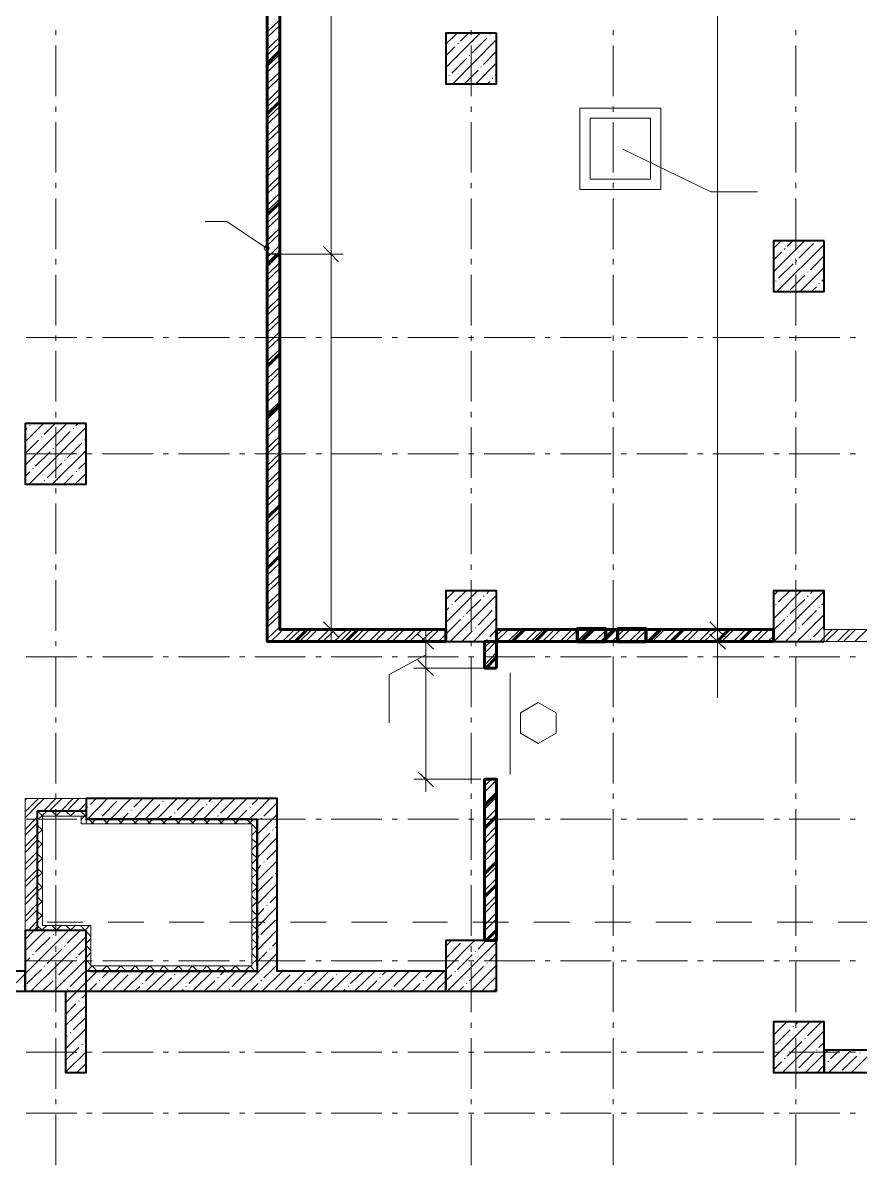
# Model space of a CAD drawing. Header units: millimetres. Extents: x -249154 to 415037, y -45458 to 354837.
# Drawn here: x -163946 to -155683, y 11504 to 22777 of the extents above; entities that cross this region are included whole.
import ezdxf

# ---------------------------------------------------------------- set-up
doc = ezdxf.new("R2010")
doc.units = ezdxf.units.MM
doc.layers.add('501 заделка отвертсии ком', color=5, linetype='Continuous', lineweight=158)
doc.layers.add('6.1.1) Кирпич 4 вып 28 п.', color=20, linetype='Continuous', lineweight=60)

msp = doc.modelspace()

# ---------------------------------------------------------------- hatches: boundary and pattern name
at = {"layer": '6.1.1) Кирпич 4 вып 28 п.', "ltscale": 0.5}
h = msp.add_hatch(dxfattribs=at)
h.set_pattern_fill('ANSI32', color=256, scale=111)
h.paths.add_polyline_path([(-161410.5, 20494), (-161410.5, 16791.4), (-159771, 16791.4), (-159771, 16672.8), (-161410.5, 16672.8), (-161533.4, 16672.8), (-161533.4, 20494), (-161533.4, 28411.7), (-161520.7, 28411.7), (-161410.5, 28411.7), (-161410.5, 24349), (-159771, 24349), (-159771, 24226.2), (-161410.5, 24226.2)])
h = msp.add_hatch(dxfattribs=at)
h.set_pattern_fill('ANSI32', color=256, scale=50)
h.paths.add_polyline_path([(-156538.7, 16791.4), (-159271.2, 16791.4), (-159271.2, 16672.8), (-156538.7, 16672.8)])
h = msp.add_hatch(dxfattribs=at)
h.set_pattern_fill('ANSI32', color=256, scale=50)
h.paths.add_polyline_path([(-159271.2, 16410.1), (-159271.2, 16672.8), (-159389.8, 16672.8), (-159389.8, 16410.1)])
h = msp.add_hatch(dxfattribs=at)
h.set_pattern_fill('ANSI32', color=256, scale=50)
h.paths.add_polyline_path([(-159271.2, 13720.1), (-159271.2, 15312.9), (-159389.8, 15312.9), (-159389.8, 13720.1)])

# ---------------------------------------------------------------- linework, layer by layer
at = {"lineweight": 9}
for points in [[(-161533.4, 20498.2), (-161533.4, 28411.7), (-161520.7, 28411.7), (-161410.5, 28411.7), (-161410.5, 24349), (-159771, 24349), (-159771, 24226.2), (-161410.5, 24226.2), (-161410.5, 20498.2)], [(-157089.4, 16549.9), (-157089.4, 16791.4), (-157089.4, 24226.2), (-157089.4, 24467.7)], [(-160902.2, 24349), (-160902.2, 20494), (-160902.2, 16672.8)], [(-161533.4, 22688.4), (-161410.5, 22807)], [(-163621.9, 22654.5), (-163621.9, 22705.3)], [(-161533.4, 22633.3), (-161410.5, 22751.9)], [(-159771, 22565.5), (-159660.9, 22675.7)], [(-159771, 22336.8), (-159432.1, 22675.7)], [(-159627, 22595.2), (-159546.5, 22675.7)], [(-159521.1, 22654.5), (-159521.1, 22705.3)], [(-159338.9, 22654.5), (-159334.7, 22658.7)], [(-158118.9, 22654.5), (-158118.9, 22705.3)], [(-156318.4, 22654.5), (-156318.4, 22705.3)], [(-163621.9, 22053), (-163621.9, 22552.8)], [(-161533.4, 22518.9), (-161410.5, 22637.6)], [(-161533.4, 22459.6), (-161410.5, 22578.3)], [(-159703.3, 22175.8), (-159271.2, 22612.1)], [(-159656.7, 22569.8), (-159648.2, 22574)], [(-159521.1, 22053), (-159521.1, 22552.8)], [(-159512.6, 22480.8), (-159368.6, 22624.9)], [(-158118.9, 22053), (-158118.9, 22552.8)], [(-156318.4, 22053), (-156318.4, 22552.8)], [(-161533.4, 22345.3), (-161410.5, 22468.1)], [(-159771, 22451.2), (-159682.1, 22540.1)], [(-159542.3, 22455.4), (-159533.8, 22459.6)], [(-159398.3, 22366.4), (-159271.2, 22497.8)], [(-161533.4, 22290.2), (-161410.5, 22408.8)], [(-159711.7, 22281.7), (-159567.7, 22425.7)], [(-159474.5, 22175.8), (-159271.2, 22383.4)], [(-159427.9, 22341), (-159423.7, 22345.3)], [(-161533.4, 22175.8), (-161410.5, 22294.4)], [(-161533.4, 22116.5), (-161410.5, 22239.4)], [(-159771, 22222.4), (-159766.8, 22226.6)], [(-159741.4, 22256.3), (-159737.2, 22260.5)], [(-159588.9, 22175.8), (-159453.3, 22311.4)], [(-159313.5, 22226.6), (-159309.3, 22230.9)], [(-159283.9, 22256.3), (-159271.2, 22269)], [(-161533.4, 22002.1), (-161410.5, 22125)], [(-159360.1, 22175.8), (-159338.9, 22197)], [(-161533.4, 21947), (-161410.5, 22065.7)], [(-163621.9, 21900.4), (-163621.9, 21951.3)], [(-161533.4, 21832.7), (-161410.5, 21951.3)], [(-161533.4, 21773.4), (-161410.5, 21896.2)], [(-159521.1, 21900.4), (-159521.1, 21951.3)], [(-158118.9, 21900.4), (-158118.9, 21951.3)], [(-156318.4, 21900.4), (-156318.4, 21951.3)], [(-163621.9, 21298.9), (-163621.9, 21798.8)], [(-161533.4, 21663.2), (-161410.5, 21781.8)], [(-159521.1, 21298.9), (-159521.1, 21798.8)], [(-158118.9, 21298.9), (-158118.9, 21798.8)], [(-156318.4, 21298.9), (-156318.4, 21798.8)], [(-161533.4, 21603.9), (-161410.5, 21722.5)], [(-161533.4, 21489.5), (-161410.5, 21608.1)], [(-161533.4, 21434.4), (-161410.5, 21553.1)], [(-158025.7, 21531.9), (-157157.2, 21108.2), (-156695.5, 21108.2)], [(-161533.4, 21320.1), (-161410.5, 21438.7)], [(-161533.4, 21260.8), (-161410.5, 21383.6)], [(-163621.9, 21146.4), (-163621.9, 21197.2)], [(-161533.4, 21146.4), (-161410.5, 21269.2)], [(-161533.4, 21091.3), (-161410.5, 21209.9)], [(-159521.1, 21146.4), (-159521.1, 21197.2)], [(-158118.9, 21146.4), (-158118.9, 21197.2)], [(-156318.4, 21146.4), (-156318.4, 21197.2)], [(-161533.4, 20976.9), (-161410.5, 21095.5)], [(-163621.9, 20544.8), (-163621.9, 21044.7)], [(-161533.4, 20917.6), (-161410.5, 21040.5)], [(-159521.1, 20544.8), (-159521.1, 21044.7)], [(-158118.9, 20544.8), (-158118.9, 21044.7)], [(-156318.4, 20544.8), (-156318.4, 21044.7)], [(-161533.4, 20803.2), (-161410.5, 20926.1)], [(-161533.4, 20748.2), (-161410.5, 20866.8)], [(-161541.8, 20553.3), (-161931.6, 20815.9), (-162147.6, 20815.9)], [(-161533.4, 20633.8), (-161410.5, 20752.4)], [(-161533.4, 20578.7), (-161410.5, 20697.3)], [(-161495.2, 20498.2), (-161410.5, 20582.9)], [(-161435.9, 20498.2), (-161410.5, 20527.9)], [(-156538.7, 20549), (-156462.5, 20625.3)], [(-156538.7, 20320.3), (-156233.7, 20625.3)], [(-156504.8, 20125.4), (-156038.8, 20591.4)], [(-156428.6, 20540.6), (-156424.3, 20549)], [(-156403.2, 20570.2), (-156348.1, 20625.3)], [(-156288.8, 20455.8), (-156144.7, 20599.9)], [(-163621.9, 20392.3), (-163621.9, 20447.4)], [(-161533.4, 20464.3), (-161499.5, 20494)], [(-161533.4, 20405), (-161444.4, 20494)], [(-161410.5, 20494), (-161410.5, 16791.4), (-159771, 16791.4), (-159771, 16672.8), (-161410.5, 16672.8), (-161533.4, 16672.8), (-161533.4, 20494)], [(-161533.4, 20290.6), (-161410.5, 20413.5)], [(-161402, 20494), (-160902.2, 20494), (-160783.5, 20494)], [(-159521.1, 20392.3), (-159521.1, 20447.4)], [(-158118.9, 20392.3), (-158118.9, 20447.4)], [(-156538.7, 20434.7), (-156458.2, 20515.2)], [(-156318.4, 20392.3), (-156318.4, 20447.4)], [(-156318.4, 20426.2), (-156310, 20434.7)], [(-156174.4, 20341.5), (-156038.8, 20477)], [(-161533.4, 20235.6), (-161410.5, 20354.2)], [(-156487.9, 20256.7), (-156343.8, 20400.8)], [(-156276.1, 20125.4), (-156038.8, 20362.7)], [(-156204, 20316.1), (-156195.6, 20320.3)], [(-163621.9, 19790.7), (-163621.9, 20290.6)], [(-161533.4, 20121.2), (-161410.5, 20239.8)], [(-161533.4, 20061.9), (-161410.5, 20184.7)], [(-159521.1, 19790.7), (-159521.1, 20290.6)], [(-158118.9, 19790.7), (-158118.9, 20290.6)], [(-156517.5, 20227.1), (-156513.3, 20231.3)], [(-156373.5, 20142.4), (-156229.5, 20286.4)], [(-156318.4, 19790.7), (-156318.4, 20290.6)], [(-156089.7, 20201.7), (-156085.4, 20205.9)], [(-156060, 20227.1), (-156038.8, 20252.5)], [(-161533.4, 19947.5), (-161410.5, 20070.3)], [(-156161.7, 20125.4), (-156115.1, 20172)], [(-156051.5, 20125.4), (-156038.8, 20138.1)], [(-161533.4, 19892.4), (-161410.5, 20011)], [(-161533.4, 19778), (-161410.5, 19896.7)], [(-161533.4, 19723), (-161410.5, 19841.6)], [(-163914.2, 19672.1), (-163414.3, 19672.1)], [(-163621.9, 19638.2), (-163621.9, 19693.3)], [(-163316.9, 19672.1), (-163261.8, 19672.1)], [(-163160.1, 19672.1), (-162660.2, 19672.1)], [(-162562.8, 19672.1), (-162507.7, 19672.1)], [(-162410.3, 19672.1), (-161906.2, 19672.1)], [(-161808.7, 19672.1), (-161753.7, 19672.1)], [(-161656.2, 19672.1), (-161156.3, 19672.1)], [(-161533.4, 19608.6), (-161410.5, 19727.2)], [(-161533.4, 19549.3), (-161410.5, 19667.9)], [(-161054.7, 19672.1), (-160999.6, 19672.1)], [(-160902.2, 19672.1), (-160402.3, 19672.1)], [(-160300.6, 19672.1), (-160249.8, 19672.1)], [(-160148.1, 19672.1), (-159648.2, 19672.1)], [(-159546.5, 19672.1), (-159495.7, 19672.1)], [(-159521.1, 19638.2), (-159521.1, 19693.3)], [(-159394, 19672.1), (-158894.1, 19672.1)], [(-158792.5, 19672.1), (-158741.6, 19672.1)], [(-158639.9, 19672.1), (-158140.1, 19672.1)], [(-158118.9, 19638.2), (-158118.9, 19693.3)], [(-158042.6, 19672.1), (-157987.5, 19672.1)], [(-157885.9, 19672.1), (-157386, 19672.1)], [(-157288.6, 19672.1), (-157233.5, 19672.1)], [(-157136, 19672.1), (-156631.9, 19672.1)], [(-156534.5, 19672.1), (-156479.4, 19672.1)], [(-156382, 19672.1), (-155882.1, 19672.1)], [(-156318.4, 19638.2), (-156318.4, 19693.3)], [(-155780.4, 19672.1), (-155729.6, 19672.1)], [(-163621.9, 19040.9), (-163621.9, 19540.8)], [(-161533.4, 19434.9), (-161410.5, 19557.7)], [(-159521.1, 19040.9), (-159521.1, 19540.8)], [(-158118.9, 19040.9), (-158118.9, 19540.8)], [(-156318.4, 19040.9), (-156318.4, 19540.8)], [(-161533.4, 19379.8), (-161410.5, 19498.4)], [(-161533.4, 19265.4), (-161410.5, 19384.1)], [(-161533.4, 19206.1), (-161410.5, 19329)], [(-161533.4, 19091.7), (-161410.5, 19214.6)], [(-161533.4, 19036.7), (-161410.5, 19155.3)], [(-163621.9, 18884.2), (-163621.9, 18939.2)], [(-161533.4, 18922.3), (-161410.5, 19040.9)], [(-161533.4, 18863), (-161410.5, 18985.8)], [(-159521.1, 18884.2), (-159521.1, 18939.2)], [(-158118.9, 18884.2), (-158118.9, 18939.2)], [(-156318.4, 18884.2), (-156318.4, 18939.2)], [(-161533.4, 18752.8), (-161410.5, 18871.5)], [(-163922.7, 18642.7), (-163740.5, 18824.9)], [(-163922.7, 18413.9), (-163511.7, 18824.9)], [(-163922.7, 18757.1), (-163905.7, 18774)], [(-163884.5, 18223.3), (-163321.1, 18786.7)], [(-163876.1, 18803.7), (-163871.8, 18807.9)], [(-163736.3, 18714.7), (-163626.1, 18824.9)], [(-163621.9, 18286.8), (-163621.9, 18786.7)], [(-163621.9, 18600.3), (-163477.9, 18744.4)], [(-163448.2, 18774), (-163444, 18778.3)], [(-163422.8, 18803.7), (-163397.4, 18824.9)], [(-161533.4, 18693.5), (-161410.5, 18812.1)], [(-159521.1, 18286.8), (-159521.1, 18786.7)], [(-158118.9, 18286.8), (-158118.9, 18786.7)], [(-156318.4, 18286.8), (-156318.4, 18786.7)], [(-163922.7, 18528.3), (-163791.3, 18659.6)], [(-163761.7, 18689.3), (-163757.4, 18693.5)], [(-163507.5, 18486), (-163363.5, 18630)], [(-163333.8, 18659.6), (-163329.6, 18663.9)], [(-161533.4, 18579.1), (-161410.5, 18697.8)], [(-161533.4, 18524.1), (-161410.5, 18642.7)], [(-163914.2, 18524.1), (-163414.3, 18524.1)], [(-163821, 18401.2), (-163677, 18545.3)], [(-163655.8, 18223.3), (-163321.1, 18558)], [(-163647.3, 18574.9), (-163643.1, 18579.1)], [(-163316.9, 18524.1), (-163261.8, 18524.1)], [(-163160.1, 18524.1), (-162660.2, 18524.1)], [(-162562.8, 18524.1), (-162507.7, 18524.1)], [(-162410.3, 18524.1), (-161906.2, 18524.1)], [(-161808.7, 18524.1), (-161753.7, 18524.1)], [(-161656.2, 18524.1), (-161156.3, 18524.1)], [(-161533.4, 18409.7), (-161410.5, 18528.3)], [(-161054.7, 18524.1), (-160999.6, 18524.1)], [(-160902.2, 18524.1), (-160402.3, 18524.1)], [(-160300.6, 18524.1), (-160249.8, 18524.1)], [(-160148.1, 18524.1), (-159648.2, 18524.1)], [(-159546.5, 18524.1), (-159495.7, 18524.1)], [(-159394, 18524.1), (-158894.1, 18524.1)], [(-158792.5, 18524.1), (-158741.6, 18524.1)], [(-158639.9, 18524.1), (-158140.1, 18524.1)], [(-158042.6, 18524.1), (-157987.5, 18524.1)], [(-157885.9, 18524.1), (-157386, 18524.1)], [(-157288.6, 18524.1), (-157233.5, 18524.1)], [(-157136, 18524.1), (-156631.9, 18524.1)], [(-156534.5, 18524.1), (-156479.4, 18524.1)], [(-156382, 18524.1), (-155882.1, 18524.1)], [(-155780.4, 18524.1), (-155729.6, 18524.1)], [(-163850.6, 18375.8), (-163842.2, 18380)], [(-163706.6, 18286.8), (-163562.6, 18430.9)], [(-163537.2, 18460.5), (-163528.7, 18464.8)], [(-163393.1, 18375.8), (-163321.1, 18443.6)], [(-161533.4, 18350.4), (-161410.5, 18473.2)], [(-163922.7, 18299.6), (-163876.1, 18346.2)], [(-163736.3, 18261.4), (-163732, 18265.7)], [(-163541.4, 18223.3), (-163448.2, 18316.5)], [(-163431.3, 18223.3), (-163321.1, 18329.2)], [(-163422.8, 18346.2), (-163414.3, 18350.4)], [(-161533.4, 18236), (-161410.5, 18358.9)], [(-161533.4, 18180.9), (-161410.5, 18299.6)], [(-163770.2, 18223.3), (-163761.7, 18231.8)], [(-163621.9, 18134.3), (-163621.9, 18185.2)], [(-161533.4, 18066.6), (-161410.5, 18185.2)], [(-159521.1, 18134.3), (-159521.1, 18185.2)], [(-158118.9, 18134.3), (-158118.9, 18185.2)], [(-156318.4, 18134.3), (-156318.4, 18185.2)], [(-161533.4, 18007.2), (-161410.5, 18130.1)], [(-163621.9, 17532.8), (-163621.9, 18032.7)], [(-161533.4, 17892.9), (-161410.5, 18015.7)], [(-161533.4, 17837.8), (-161410.5, 17956.4)], [(-159521.1, 17532.8), (-159521.1, 18032.7)], [(-158118.9, 17532.8), (-158118.9, 18032.7)], [(-156318.4, 17532.8), (-156318.4, 18032.7)], [(-161533.4, 17723.4), (-161410.5, 17842)], [(-161533.4, 17668.3), (-161410.5, 17787)], [(-161533.4, 17554), (-161410.5, 17672.6)], [(-161533.4, 17494.6), (-161410.5, 17617.5)], [(-161533.4, 17380.3), (-161410.5, 17503.1)], [(-163621.9, 17380.3), (-163621.9, 17431.1)], [(-161533.4, 17325.2), (-161410.5, 17443.8)], [(-159521.1, 17380.3), (-159521.1, 17431.1)], [(-158118.9, 17380.3), (-158118.9, 17431.1)], [(-156318.4, 17380.3), (-156318.4, 17431.1)], [(-163621.9, 16778.7), (-163621.9, 17278.6)], [(-161533.4, 17210.8), (-161410.5, 17329.4)], [(-161533.4, 17151.5), (-161410.5, 17274.4)], [(-159521.1, 16778.7), (-159521.1, 17278.6)], [(-158118.9, 16778.7), (-158118.9, 17278.6)], [(-156318.4, 16778.7), (-156318.4, 17278.6)], [(-161533.4, 17037.1), (-161410.5, 17160)], [(-159771, 17088), (-159686.3, 17172.7)], [(-159771, 16859.2), (-159457.6, 17172.7)], [(-159682.1, 17062.5), (-159571.9, 17172.7)], [(-159368.6, 17147.3), (-159343.2, 17172.7)], [(-156538.7, 17126.1), (-156492.1, 17172.7)], [(-156538.7, 16897.3), (-156263.4, 17172.7)], [(-156534.5, 16672.8), (-156038.8, 17168.4)], [(-156487.9, 17062.5), (-156377.7, 17172.7)], [(-156174.4, 17147.3), (-156149, 17172.7)], [(-161533.4, 16982), (-161410.5, 17100.7)], [(-159728.7, 16672.8), (-159271.2, 17130.3)], [(-159711.7, 17032.9), (-159707.5, 17037.1)], [(-159567.7, 16948.2), (-159427.9, 17088)], [(-159398.3, 17117.6), (-159394, 17121.8)], [(-156517.5, 17032.9), (-156513.3, 17037.1)], [(-156373.5, 16948.2), (-156229.5, 17088)], [(-156204, 17117.6), (-156195.6, 17121.8)], [(-156060, 17032.9), (-156038.8, 17054.1)], [(-161533.4, 16867.7), (-161410.5, 16986.3)], [(-161533.4, 16812.6), (-161410.5, 16931.2)], [(-159771, 16973.6), (-159741.4, 17003.2)], [(-159597.4, 16918.5), (-159593.1, 16922.7)], [(-159453.3, 16833.8), (-159313.5, 16977.8)], [(-159283.9, 17003.2), (-159279.6, 17007.5)], [(-156403.2, 16918.5), (-156398.9, 16922.7)], [(-156305.7, 16672.8), (-156038.8, 16939.7)], [(-156259.1, 16833.8), (-156115.1, 16977.8)], [(-156089.7, 17003.2), (-156085.4, 17007.5)], [(-161533.4, 16698.2), (-161410.5, 16816.8)], [(-159766.8, 16749), (-159627, 16888.8)], [(-159499.9, 16672.8), (-159271.2, 16905.8)], [(-159483, 16804.1), (-159478.7, 16808.4)], [(-156538.7, 16782.9), (-156428.6, 16888.8)], [(-156288.8, 16804.1), (-156284.5, 16808.4)], [(-156144.7, 16719.4), (-156038.8, 16825.3)], [(-161499.5, 16672.8), (-161410.5, 16757.5), (-161380.9, 16791.4)], [(-161385.1, 16672.8), (-161266.5, 16791.4)], [(-161330, 16672.8), (-161207.2, 16791.4)], [(-161215.6, 16672.8), (-161092.8, 16791.4)], [(-161156.3, 16672.8), (-161037.7, 16791.4)], [(-161042, 16672.8), (-160923.3, 16791.4)], [(-160796.2, 16791.4), (-160902.2, 16791.4), (-161025, 16791.4)], [(-160986.9, 16672.8), (-160864, 16791.4)], [(-160872.5, 16672.8), (-160749.6, 16791.4)], [(-160813.2, 16672.8), (-160694.6, 16791.4)], [(-160698.8, 16672.8), (-160580.2, 16791.4)], [(-160643.7, 16672.8), (-160525.1, 16791.4)], [(-160529.4, 16672.8), (-160410.7, 16791.4)], [(-160470, 16672.8), (-160351.4, 16791.4)], [(-160359.9, 16672.8), (-160237, 16791.4)], [(-160300.6, 16672.8), (-160182, 16791.4)], [(-160186.2, 16672.8), (-160067.6, 16791.4)], [(-160131.1, 16672.8), (-160008.3, 16791.4)], [(-159771, 16791.4), (-159771, 16672.8), (-159970.2, 16672.8), (-160088.8, 16672.8)], [(-160016.8, 16672.8), (-159893.9, 16791.4)], [(-159970.2, 15190.1), (-159970.2, 16410.1), (-159970.2, 16791.4)], [(-159957.4, 16672.8), (-159838.8, 16791.4)], [(-159843.1, 16672.8), (-159771, 16744.8)], [(-159788, 16672.8), (-159771, 16689.7)], [(-159614.3, 16672.8), (-159512.6, 16774.5)], [(-159368.6, 16689.7), (-159364.4, 16694)], [(-159338.9, 16719.4), (-159271.2, 16791.4)], [(-159271.2, 16732.1), (-159211.9, 16791.4)], [(-159271.2, 16677), (-159152.5, 16791.4)], [(-159271.2, 16672.8), (-159271.2, 16791.4)], [(-159161, 16672.8), (-159038.2, 16791.4)], [(-159101.7, 16672.8), (-158983.1, 16791.4)], [(-158987.3, 16672.8), (-158868.7, 16791.4)], [(-158932.3, 16672.8), (-158809.4, 16791.4)], [(-158817.9, 16672.8), (-158699.3, 16791.4)], [(-158758.6, 16672.8), (-158639.9, 16791.4)], [(-158644.2, 16672.8), (-158525.6, 16791.4)], [(-158589.1, 16672.8), (-158470.5, 16791.4)], [(-158474.7, 16672.8), (-158356.1, 16791.4)], [(-158419.7, 16672.8), (-158296.8, 16791.4)], [(-158305.3, 16672.8), (-158182.4, 16791.4)], [(-158246, 16672.8), (-158127.3, 16791.4)], [(-158131.6, 16672.8), (-158013, 16791.4)], [(-158076.5, 16672.8), (-157953.7, 16791.4)], [(-157962.1, 16672.8), (-157839.3, 16791.4)], [(-157902.8, 16672.8), (-157784.2, 16791.4)], [(-157788.4, 16672.8), (-157669.8, 16791.4)], [(-157733.4, 16672.8), (-157614.8, 16791.4)], [(-157619, 16672.8), (-157500.4, 16791.4)], [(-157563.9, 16672.8), (-157441.1, 16791.4)], [(-157449.5, 16672.8), (-157326.7, 16791.4)], [(-157390.2, 16672.8), (-157271.6, 16791.4)], [(-157275.8, 16672.8), (-157157.2, 16791.4)], [(-157220.8, 16672.8), (-157097.9, 16791.4)], [(-157195.4, 16791.4), (-157089.4, 16791.4), (-156970.8, 16791.4)], [(-157106.4, 16672.8), (-156983.5, 16791.4)], [(-157089.4, 16117.8), (-157089.4, 16558.4), (-157089.4, 16732.1)], [(-157047.1, 16672.8), (-156928.5, 16791.4)], [(-156932.7, 16672.8), (-156814.1, 16791.4)], [(-156877.6, 16672.8), (-156759, 16791.4)], [(-156763.2, 16672.8), (-156644.6, 16791.4)], [(-156703.9, 16672.8), (-156585.3, 16791.4)], [(-156593.8, 16672.8), (-156538.7, 16723.6)], [(-156538.7, 16791.4), (-156538.7, 16672.8)], [(-156420.1, 16672.8), (-156318.4, 16774.5)], [(-156174.4, 16689.7), (-156170.2, 16694)], [(-156077, 16672.8), (-156038.8, 16710.9)], [(-156038.8, 16710.9), (-155958.3, 16791.4)], [(-156038.8, 16672.8), (-156038.8, 16791.4)], [(-156021.9, 16672.8), (-155899, 16791.4)], [(-155907.5, 16672.8), (-155788.9, 16791.4)], [(-155848.2, 16672.8), (-155729.6, 16791.4)], [(-155733.8, 16672.8), (-155615.2, 16791.4)], [(-163621.9, 16626.2), (-163621.9, 16677)], [(-159521.1, 16626.2), (-159521.1, 16677)], [(-159389.8, 16613.5), (-159330.5, 16672.8)], [(-159389.8, 16554.2), (-159275.4, 16672.8)], [(-159275.4, 16672.8), (-159271.2, 16677)], [(-158118.9, 16626.2), (-158118.9, 16677)], [(-157195.4, 16672.8), (-157089.4, 16672.8), (-156970.8, 16672.8)], [(-156318.4, 16626.2), (-156318.4, 16677)], [(-163914.2, 16520.3), (-163414.3, 16520.3)], [(-163621.9, 16024.6), (-163621.9, 16524.5)], [(-163316.9, 16520.3), (-163261.8, 16520.3)], [(-163160.1, 16520.3), (-162660.2, 16520.3)], [(-162562.8, 16520.3), (-162507.7, 16520.3)], [(-162410.3, 16520.3), (-161906.2, 16520.3)], [(-161808.7, 16520.3), (-161753.7, 16520.3)], [(-161656.2, 16520.3), (-161156.3, 16520.3)], [(-161054.7, 16520.3), (-160999.6, 16520.3)], [(-160902.2, 16520.3), (-160402.3, 16520.3)], [(-160330.2, 15867.9), (-160330.2, 16346.6), (-159970.2, 16541.5)], [(-160300.6, 16520.3), (-160249.8, 16520.3)], [(-160148.1, 16520.3), (-159648.2, 16520.3)], [(-159546.5, 16520.3), (-159495.7, 16520.3)], [(-159521.1, 16024.6), (-159521.1, 16524.5)], [(-159394, 16520.3), (-158894.1, 16520.3)], [(-159389.8, 16439.8), (-159271.2, 16562.7)], [(-159364.4, 16410.1), (-159271.2, 16503.3)], [(-158792.5, 16520.3), (-158741.6, 16520.3)], [(-158639.9, 16520.3), (-158140.1, 16520.3)], [(-158118.9, 16024.6), (-158118.9, 16524.5)], [(-158042.6, 16520.3), (-157987.5, 16520.3)], [(-157885.9, 16520.3), (-157386, 16520.3)], [(-157288.6, 16520.3), (-157233.5, 16520.3)], [(-157136, 16520.3), (-156631.9, 16520.3)], [(-156534.5, 16520.3), (-156479.4, 16520.3)], [(-156382, 16520.3), (-155882.1, 16520.3)], [(-156318.4, 16024.6), (-156318.4, 16524.5)], [(-155780.4, 16520.3), (-155729.6, 16520.3)], [(-159389.8, 16410.1), (-159970.2, 16410.1), (-160088.8, 16410.1)], [(-159135.6, 15359.5), (-159135.6, 16363.5)], [(-163621.9, 15872.1), (-163621.9, 15923)], [(-159521.1, 15872.1), (-159521.1, 15923)], [(-158118.9, 15872.1), (-158118.9, 15923)], [(-156318.4, 15872.1), (-156318.4, 15923)], [(-163621.9, 15270.6), (-163621.9, 15770.5)], [(-159521.1, 15270.6), (-159521.1, 15770.5)], [(-158118.9, 15270.6), (-158118.9, 15770.5)], [(-156318.4, 15270.6), (-156318.4, 15770.5)], [(-159427.9, 15312.9), (-159970.2, 15312.9), (-160088.8, 15312.9)], [(-159389.8, 15245.1), (-159322, 15312.9)], [(-159389.8, 15185.8), (-159271.2, 15304.5)], [(-163922.7, 14991), (-163804, 15109.6), (-163791.3, 15122.3)], [(-163922.7, 14931.7), (-163804, 15054.5), (-163736.3, 15122.3)], [(-163922.7, 15105.3), (-163905.7, 15122.3)], [(-163753.2, 14999.4), (-163321.1, 14999.4), (-163321.1, 15122.3), (-163804, 15122.3), (-163922.7, 15122.3), (-163922.7, 13821.7), (-163804, 13821.7)], [(-163740.5, 14999.4), (-163621.9, 15122.3)], [(-163685.4, 14999.4), (-163562.6, 15122.3)], [(-163621.9, 15118.1), (-163621.9, 15173.1)], [(-163571, 14999.4), (-163448.2, 15122.3)], [(-163511.7, 14999.4), (-163393.1, 15122.3)], [(-163308.4, 14918.9), (-163109.3, 15122.3)], [(-163278.7, 15063), (-163223.7, 15122.3)], [(-163079.6, 14918.9), (-162880.5, 15122.3)], [(-162850.9, 14918.9), (-162651.8, 15122.3)], [(-162850.9, 15037.6), (-162766.1, 15122.3)], [(-162622.1, 14918.9), (-162423, 15122.3)], [(-162423, 15007.9), (-162308.6, 15122.3)], [(-162393.3, 14918.9), (-162194.2, 15122.3)], [(-162164.6, 14918.9), (-161965.5, 15122.3)], [(-162109.5, 15092.6), (-162079.9, 15122.3)], [(-161995.1, 14978.3), (-161851.1, 15122.3)], [(-161940.1, 14918.9), (-161736.7, 15122.3)], [(-161711.3, 14918.9), (-161635, 14995.2), (-161508, 15122.3)], [(-161681.6, 15063), (-161635, 15109.6), (-161622.3, 15122.3)], [(-159521.1, 15118.1), (-159521.1, 15173.1)], [(-159389.8, 15071.5), (-159271.2, 15190.1)], [(-159389.8, 15016.4), (-159271.2, 15135)], [(-158118.9, 15118.1), (-158118.9, 15173.1)], [(-156318.4, 15118.1), (-156318.4, 15173.1)], [(-163804, 14910.5), (-163753.2, 14957.1), (-163710.8, 14999.4)], [(-163804, 13868.3), (-163804, 14999.4)], [(-163753.2, 14948.6), (-163753.2, 14952.8), (-163799.8, 14999.4)], [(-163321.1, 14918.9), (-163321.1, 14872.3), (-161685.9, 14872.3), (-161685.9, 13470.1), (-163274.5, 13470.1), (-163274.5, 13868.3), (-163321.1, 13868.3), (-163753.2, 13868.3), (-163753.2, 14948.6), (-163321.1, 14948.6), (-163321.1, 14999.4)], [(-163609.2, 14948.6), (-163660, 14999.4)], [(-163621.9, 14516.5), (-163621.9, 15016.4)], [(-163621.9, 14948.6), (-163571, 14999.4)], [(-163469.4, 14948.6), (-163520.2, 14999.4)], [(-163477.9, 14948.6), (-163427, 14999.4)], [(-163397.4, 14999.4), (-163321.1, 15075.7)], [(-163321.1, 14948.6), (-163325.3, 14948.6), (-163376.2, 14999.4)], [(-163342.3, 14999.4), (-163321.1, 15020.6)], [(-163308.4, 15037.6), (-163304.2, 15041.8)], [(-163164.4, 14948.6), (-163020.3, 15092.6)], [(-162880.5, 15007.9), (-162872.1, 15012.1)], [(-162736.5, 14923.2), (-162592.5, 15063)], [(-162567, 15092.6), (-162558.6, 15096.9)], [(-162279, 14918.9), (-162164.6, 15037.6)], [(-162134.9, 15063), (-162130.7, 15067.2)], [(-161825.7, 14918.9), (-161736.7, 15007.9)], [(-161707.1, 15037.6), (-161702.8, 15041.8)], [(-161567.3, 14948.6), (-161435.9, 15079.9)], [(-159521.1, 14516.5), (-159521.1, 15016.4)], [(-159389.8, 14902), (-159271.2, 15020.6)], [(-158118.9, 14516.5), (-158118.9, 15016.4)], [(-156318.4, 14516.5), (-156318.4, 15016.4)], [(-163922.7, 14817.3), (-163804, 14940.1)], [(-163922.7, 14762.2), (-163804, 14880.8)], [(-163914.2, 14918.9), (-163414.3, 14918.9)], [(-163371.9, 14914.7), (-163338.1, 14948.6), (-163321.1, 14965.5)], [(-163316.9, 14918.9), (-163261.8, 14918.9)], [(-163244.9, 14872.3), (-163295.7, 14918.9)], [(-163274.5, 14872.3), (-163223.7, 14918.9)], [(-163194, 14923.2), (-163189.8, 14927.4)], [(-163160.1, 14918.9), (-162660.2, 14918.9)], [(-163105.1, 14872.3), (-163155.9, 14918.9)], [(-163134.7, 14872.3), (-163083.9, 14918.9)], [(-162965.3, 14872.3), (-163011.9, 14918.9)], [(-162990.7, 14872.3), (-162944.1, 14918.9)], [(-162965.3, 14918.9), (-162905.9, 14978.3)], [(-162821.2, 14872.3), (-162872.1, 14918.9)], [(-162850.9, 14872.3), (-162800, 14918.9)], [(-162681.4, 14872.3), (-162732.3, 14918.9)], [(-162711.1, 14872.3), (-162660.2, 14918.9)], [(-162537.4, 14872.3), (-162588.2, 14918.9)], [(-162567, 14872.3), (-162516.2, 14918.9)], [(-162562.8, 14918.9), (-162507.7, 14918.9)], [(-162507.7, 14918.9), (-162478.1, 14948.6)], [(-162452.7, 14978.3), (-162444.2, 14982.5)], [(-162397.6, 14872.3), (-162448.4, 14918.9)], [(-162427.2, 14872.3), (-162376.4, 14918.9)], [(-162410.3, 14918.9), (-161906.2, 14918.9)], [(-162257.8, 14872.3), (-162304.4, 14918.9)], [(-162283.2, 14872.3), (-162236.6, 14918.9)], [(-162113.7, 14872.3), (-162164.6, 14918.9)], [(-162143.4, 14872.3), (-162092.6, 14918.9)], [(-162050.2, 14918.9), (-162050.2, 14923.2)], [(-162024.8, 14948.6), (-162016.3, 14952.8)], [(-161973.9, 14872.3), (-162024.8, 14918.9)], [(-162003.6, 14872.3), (-161952.8, 14918.9)], [(-161829.9, 14872.3), (-161880.7, 14918.9)], [(-161859.6, 14872.3), (-161808.7, 14918.9)], [(-161808.7, 14918.9), (-161753.7, 14918.9)], [(-161690.1, 14872.3), (-161740.9, 14918.9)], [(-161719.8, 14872.3), (-161685.9, 14902), (-161668.9, 14918.9)], [(-161635, 14918.9), (-161685.9, 14918.9)], [(-161656.2, 14918.9), (-161156.3, 14918.9)], [(-161635, 14766.4), (-161435.9, 14965.5)], [(-161635, 14880.8), (-161622.3, 14893.5)], [(-161596.9, 14923.2), (-161588.4, 14927.4)], [(-161054.7, 14918.9), (-160999.6, 14918.9)], [(-160902.2, 14918.9), (-160402.3, 14918.9)], [(-160300.6, 14918.9), (-160249.8, 14918.9)], [(-160148.1, 14918.9), (-159648.2, 14918.9)], [(-159546.5, 14918.9), (-159495.7, 14918.9)], [(-159394, 14918.9), (-158894.1, 14918.9)], [(-159389.8, 14842.7), (-159271.2, 14965.5)], [(-158792.5, 14918.9), (-158741.6, 14918.9)], [(-158639.9, 14918.9), (-158140.1, 14918.9)], [(-158042.6, 14918.9), (-157987.5, 14918.9)], [(-157885.9, 14918.9), (-157386, 14918.9)], [(-157288.6, 14918.9), (-157233.5, 14918.9)], [(-157136, 14918.9), (-156631.9, 14918.9)], [(-156534.5, 14918.9), (-156479.4, 14918.9)], [(-156382, 14918.9), (-155882.1, 14918.9)], [(-155780.4, 14918.9), (-155729.6, 14918.9)], [(-163753.2, 14808.8), (-163804, 14859.6)], [(-163804, 14766.4), (-163753.2, 14817.3)], [(-161635, 14817.3), (-161685.9, 14868.1)], [(-161685.9, 14762.2), (-161635, 14813)], [(-161635, 14652.1), (-161508, 14779.1)], [(-161482.5, 14808.8), (-161474.1, 14813)], [(-161452.9, 14834.2), (-161435.9, 14851.2)], [(-159389.8, 14728.3), (-159271.2, 14851.2)], [(-159389.8, 14673.2), (-159271.2, 14791.9)], [(-163922.7, 14647.8), (-163804, 14766.4)], [(-163922.7, 14588.5), (-163804, 14711.4)], [(-163753.2, 14669), (-163804, 14719.8)], [(-163804, 14626.6), (-163753.2, 14677.5)], [(-161635, 14677.5), (-161685.9, 14724.1)], [(-161685.9, 14618.2), (-161635, 14669)], [(-161635, 14537.7), (-161435.9, 14736.8)], [(-159389.8, 14558.9), (-159271.2, 14677.5)], [(-163922.7, 14478.4), (-163804, 14597)], [(-163753.2, 14529.2), (-163804, 14575.8)], [(-161635, 14533.4), (-161685.9, 14584.3)], [(-161537.6, 14520.7), (-161435.9, 14622.4)], [(-159389.8, 14499.6), (-159271.2, 14622.4)], [(-163922.7, 14419.1), (-163804, 14537.7)], [(-163804, 14482.6), (-163753.2, 14533.4)], [(-163753.2, 14385.2), (-163804, 14436)], [(-161685.9, 14478.4), (-161635, 14529.2)], [(-161635, 14393.6), (-161685.9, 14444.5)], [(-161635, 14308.9), (-161435.9, 14508)], [(-161635, 14423.3), (-161596.9, 14465.7)], [(-161567.3, 14495.3), (-161563, 14499.6)], [(-159389.8, 14385.2), (-159271.2, 14508)], [(-159389.8, 14330.1), (-159271.2, 14448.7)], [(-163922.7, 14304.7), (-163804, 14423.3)], [(-163922.7, 14249.6), (-163804, 14368.2)], [(-163804, 14342.8), (-163753.2, 14393.6)], [(-163621.9, 14364), (-163621.9, 14419.1)], [(-161685.9, 14338.6), (-161635, 14385.2)], [(-161622.3, 14207.2), (-161482.5, 14351.3)], [(-161452.9, 14380.9), (-161448.6, 14385.2)], [(-159521.1, 14364), (-159521.1, 14419.1)], [(-159389.8, 14215.7), (-159271.2, 14334.3)], [(-158118.9, 14364), (-158118.9, 14419.1)], [(-156318.4, 14364), (-156318.4, 14419.1)], [(-163922.7, 14135.2), (-163804, 14253.8)], [(-163753.2, 14245.4), (-163804, 14296.2)], [(-163804, 14203), (-163753.2, 14249.6)], [(-163621.9, 13766.7), (-163621.9, 14266.6)], [(-161635, 14249.6), (-161685.9, 14300.4)], [(-161685.9, 14194.5), (-161635, 14245.4)], [(-161635, 14080.2), (-161435.9, 14279.3)], [(-159521.1, 13766.7), (-159521.1, 14266.6)], [(-159389.8, 14160.6), (-159271.2, 14279.3)], [(-158118.9, 13766.7), (-158118.9, 14266.6)], [(-156318.4, 13766.7), (-156318.4, 14266.6)], [(-163922.7, 14075.9), (-163804, 14198.8)], [(-163753.2, 14101.3), (-163804, 14152.2)], [(-163804, 14059), (-163753.2, 14109.8)], [(-161635, 14109.8), (-161685.9, 14160.6)], [(-161685.9, 14054.7), (-161635, 14105.6)], [(-161508, 14092.9), (-161435.9, 14164.9)], [(-159389.8, 14046.3), (-159271.2, 14164.9)], [(-159389.8, 13987), (-159271.2, 14109.8)], [(-163922.7, 13961.5), (-163804, 14084.4)], [(-163922.7, 13906.5), (-163804, 14025.1)], [(-163753.2, 13961.5), (-163804, 14012.4)], [(-161635, 13970), (-161685.9, 14016.6)], [(-161635, 13851.4), (-161435.9, 14054.7)], [(-161635, 13965.8), (-161567.3, 14037.8)], [(-161537.6, 14067.4), (-161533.4, 14071.7)], [(-159389.8, 13872.6), (-159271.2, 13995.4)], [(-163893, 13821.7), (-163804, 13910.7)], [(-163804, 13919.2), (-163753.2, 13970)], [(-163753.2, 13821.7), (-163804, 13868.3)], [(-163804, 13868.3), (-163804, 13868.3)], [(-163761.7, 13821.7), (-163710.8, 13868.3)], [(-163706.6, 13902.2), (-163355, 13902.2)], [(-163609.2, 13821.7), (-163660, 13868.3)], [(-163617.6, 13821.7), (-163566.8, 13868.3)], [(-163469.4, 13821.7), (-163520.2, 13868.3)], [(-163477.9, 13821.7), (-163427, 13868.3)], [(-163329.6, 13821.7), (-163376.2, 13868.3)], [(-163333.8, 13821.7), (-163321.1, 13834.4), (-163287.2, 13868.3)], [(-163105.1, 13902.2), (-162753.4, 13902.2)], [(-162503.5, 13902.2), (-162156.1, 13902.2)], [(-161906.2, 13902.2), (-161554.6, 13902.2)], [(-161685.9, 13910.7), (-161635, 13961.5)], [(-161635, 13826), (-161685.9, 13876.8)], [(-161596.9, 13779.4), (-161452.9, 13923.4)], [(-161304.6, 13902.2), (-160953, 13902.2)], [(-160703, 13902.2), (-160351.4, 13902.2)], [(-160101.5, 13902.2), (-159754.1, 13902.2)], [(-159504.2, 13902.2), (-159152.5, 13902.2)], [(-159389.8, 13817.5), (-159271.2, 13936.1)], [(-158902.6, 13902.2), (-158551, 13902.2)], [(-158301, 13902.2), (-157949.4, 13902.2)], [(-157699.5, 13902.2), (-157352.1, 13902.2)], [(-157102.2, 13902.2), (-156750.5, 13902.2)], [(-156500.6, 13902.2), (-156149, 13902.2)], [(-155899, 13902.2), (-155551.7, 13902.2)], [(-164096.4, 13220.2), (-163922.7, 13393.9), (-163494.8, 13821.7)], [(-163922.7, 13618.4), (-163723.6, 13821.7)], [(-163922.7, 13732.8), (-163837.9, 13821.7)], [(-163867.6, 13220.2), (-163321.1, 13762.4)], [(-163837.9, 13821.7), (-163804, 13855.6)], [(-163804, 13821.7), (-163321.1, 13821.7), (-163321.1, 13419.3), (-163274.5, 13419.3)], [(-163647.3, 13779.4), (-163643.1, 13783.6)], [(-163621.9, 13809), (-163609.2, 13821.7)], [(-163507.5, 13694.6), (-163380.4, 13821.7)], [(-163274.5, 13762.4), (-163321.1, 13813.3)], [(-161685.9, 13770.9), (-161635, 13821.7)], [(-161635, 13622.6), (-161435.9, 13826)], [(-161622.3, 13749.7), (-161618.1, 13758.2)], [(-159372.8, 13720.1), (-159271.2, 13821.7)], [(-159313.5, 13720.1), (-159271.2, 13766.7)], [(-163821, 13609.9), (-163677, 13749.7)], [(-163621.9, 13609.9), (-163621.9, 13665)], [(-163537.2, 13665), (-163528.7, 13669.2)], [(-163393.1, 13580.3), (-163321.1, 13648)], [(-163321.1, 13690.4), (-163274.5, 13741.2)], [(-163274.5, 13622.6), (-163321.1, 13673.5)], [(-161635, 13686.2), (-161685.9, 13737)], [(-161685.9, 13626.9), (-161635, 13677.7)], [(-161508, 13635.3), (-161503.7, 13643.8)], [(-161482.5, 13665), (-161435.9, 13711.6)], [(-159771, 13665), (-159716, 13720.1)], [(-159771, 13436.2), (-159487.2, 13720.1)], [(-159766.8, 13550.6), (-159627, 13694.6)], [(-159758.3, 13220.2), (-159271.2, 13707.4)], [(-159521.1, 13609.9), (-159521.1, 13665)], [(-159453.3, 13635.3), (-159372.8, 13720.1)], [(-158118.9, 13609.9), (-158118.9, 13665)], [(-156318.4, 13609.9), (-156318.4, 13665)], [(-163922.7, 13508.2), (-163876.1, 13550.6)], [(-163850.6, 13580.3), (-163842.2, 13584.5)], [(-163706.6, 13495.5), (-163562.6, 13635.3)], [(-163638.8, 13220.2), (-163321.1, 13537.9)], [(-163422.8, 13550.6), (-163414.3, 13554.8)], [(-163321.1, 13550.6), (-163274.5, 13601.4)], [(-163274.5, 13482.8), (-163321.1, 13529.4)], [(-161813, 13220.2), (-161613.9, 13419.3), (-161435.9, 13597.2)], [(-161635, 13542.1), (-161685.9, 13593)], [(-161685.9, 13487.1), (-161635, 13537.9)], [(-161635, 13508.2), (-161537.6, 13609.9)], [(-159656.7, 13436.2), (-159512.6, 13580.3)], [(-159483, 13609.9), (-159478.7, 13614.2)], [(-159338.9, 13525.2), (-159271.2, 13593)], [(-163914.2, 13521), (-163414.3, 13521)], [(-163905.7, 13296.4), (-163761.7, 13436.2)], [(-163736.3, 13465.9), (-163732, 13470.1)], [(-163621.9, 13012.6), (-163621.9, 13512.5)], [(-163592.2, 13381.2), (-163448.2, 13525.2)], [(-163524.5, 13105.8), (-163410.1, 13220.2), (-163321.1, 13309.1), (-163211, 13419.3)], [(-163316.9, 13521), (-163261.8, 13521)], [(-163312.6, 13419.3), (-163274.5, 13457.4), (-163261.8, 13470.1), (-163211, 13419.3)], [(-163181.3, 13220.2), (-162982.2, 13419.3)], [(-163168.6, 13419.3), (-163117.8, 13470.1), (-163071.2, 13419.3)], [(-163164.4, 13351.5), (-163096.6, 13419.3)], [(-163160.1, 13521), (-162660.2, 13521)], [(-163028.8, 13419.3), (-162978, 13470.1), (-162927.1, 13419.3)], [(-162952.5, 13220.2), (-162753.4, 13419.3)], [(-162884.8, 13419.3), (-162838.2, 13470.1), (-162787.3, 13419.3)], [(-162880.5, 13410.8), (-162872.1, 13415)], [(-162745, 13419.3), (-162694.1, 13470.1), (-162643.3, 13419.3)], [(-162736.5, 13321.8), (-162639.1, 13419.3)], [(-162728, 13220.2), (-162524.7, 13419.3)], [(-162605.2, 13419.3), (-162554.3, 13470.1), (-162503.5, 13419.3)], [(-162562.8, 13521), (-162507.7, 13521)], [(-162499.3, 13220.2), (-162295.9, 13419.3)], [(-162461.1, 13419.3), (-162410.3, 13470.1), (-162363.7, 13419.3)], [(-162423, 13410.8), (-162410.3, 13419.3)], [(-162410.3, 13521), (-161906.2, 13521)], [(-162321.3, 13419.3), (-162270.5, 13470.1), (-162219.7, 13419.3)], [(-162308.6, 13296.4), (-162185.8, 13419.3)], [(-162270.5, 13220.2), (-162071.4, 13419.3)], [(-162177.3, 13419.3), (-162130.7, 13470.1), (-162079.9, 13419.3)], [(-162041.7, 13220.2), (-161842.6, 13419.3)], [(-162037.5, 13419.3), (-161986.7, 13470.1), (-161935.8, 13419.3)], [(-161995.1, 13381.2), (-161957, 13419.3)], [(-161897.7, 13419.3), (-161846.9, 13470.1), (-161796, 13419.3)], [(-161808.7, 13521), (-161753.7, 13521)], [(-161753.7, 13419.3), (-161702.8, 13470.1), (-161656.2, 13419.3)], [(-161656.2, 13521), (-161156.3, 13521)], [(-161635, 13419.3), (-161635, 13470.1)], [(-161584.2, 13220.2), (-161385.1, 13419.3)], [(-161567.3, 13351.5), (-161499.5, 13419.3), (-161435.9, 13482.8)], [(-161355.4, 13220.2), (-161156.3, 13419.3)], [(-161279.2, 13410.8), (-161275, 13415)], [(-161139.4, 13321.8), (-161042, 13419.3)], [(-161126.7, 13220.2), (-160927.6, 13419.3)], [(-161054.7, 13521), (-160999.6, 13521)], [(-160902.2, 13521), (-160402.3, 13521)], [(-160902.2, 13220.2), (-160698.8, 13419.3)], [(-160825.9, 13410.8), (-160813.2, 13419.3)], [(-160711.5, 13296.4), (-160584.4, 13419.3)], [(-160673.4, 13220.2), (-160470, 13419.3)], [(-160444.6, 13220.2), (-160245.5, 13419.3)], [(-160398, 13381.2), (-160355.7, 13419.3)], [(-160300.6, 13521), (-160249.8, 13521)], [(-160215.9, 13220.2), (-160016.8, 13419.3)], [(-160148.1, 13521), (-159648.2, 13521)], [(-159987.1, 13220.2), (-159788, 13419.3)], [(-159970.2, 13351.5), (-159902.4, 13419.3)], [(-159682.1, 13410.8), (-159677.9, 13415)], [(-159546.5, 13521), (-159495.7, 13521)], [(-159542.3, 13321.8), (-159398.3, 13465.9)], [(-159529.6, 13220.2), (-159271.2, 13478.6)], [(-159521.1, 13012.6), (-159521.1, 13512.5)], [(-159394, 13521), (-158894.1, 13521)], [(-159368.6, 13495.5), (-159364.4, 13499.8)], [(-158792.5, 13521), (-158741.6, 13521)], [(-158639.9, 13521), (-158140.1, 13521)], [(-158118.9, 13012.6), (-158118.9, 13512.5)], [(-158042.6, 13521), (-157987.5, 13521)], [(-157885.9, 13521), (-157386, 13521)], [(-157288.6, 13521), (-157233.5, 13521)], [(-157136, 13521), (-156631.9, 13521)], [(-156534.5, 13521), (-156479.4, 13521)], [(-156382, 13521), (-155882.1, 13521)], [(-156318.4, 13012.6), (-156318.4, 13512.5)], [(-155780.4, 13521), (-155729.6, 13521)], [(-163753.2, 13220.2), (-163647.3, 13321.8)], [(-163621.9, 13351.5), (-163617.6, 13355.7)], [(-163477.9, 13266.8), (-163333.8, 13410.8)], [(-163194, 13321.8), (-163189.8, 13330.3)], [(-163050, 13237.1), (-162905.9, 13381.2)], [(-162613.6, 13220.2), (-162478.1, 13351.5)], [(-162452.7, 13381.2), (-162444.2, 13385.4)], [(-162156.1, 13220.2), (-162050.2, 13321.8)], [(-162024.8, 13351.5), (-162016.3, 13355.7)], [(-161880.7, 13266.8), (-161736.7, 13410.8)], [(-161596.9, 13321.8), (-161588.4, 13330.3)], [(-161452.9, 13237.1), (-161308.8, 13381.2)], [(-161012.3, 13220.2), (-160881, 13351.5)], [(-160851.3, 13381.2), (-160847.1, 13385.4)], [(-160559, 13220.2), (-160453.1, 13321.8)], [(-160423.4, 13351.5), (-160419.2, 13355.7)], [(-160283.6, 13266.8), (-160139.6, 13410.8)], [(-159995.6, 13321.8), (-159991.3, 13330.3)], [(-159855.8, 13237.1), (-159771, 13321.8), (-159711.7, 13381.2)], [(-159415.2, 13220.2), (-159283.9, 13351.5)], [(-163935.4, 13266.8), (-163931.1, 13271)], [(-163507.5, 13237.1), (-163503.3, 13241.4)], [(-163363.5, 13152.4), (-163321.1, 13194.8)], [(-163295.7, 13220.2), (-163219.4, 13296.4)], [(-162842.4, 13220.2), (-162791.6, 13266.8)], [(-162766.1, 13296.4), (-162761.9, 13300.7)], [(-162384.9, 13220.2), (-162363.7, 13237.1)], [(-162338.3, 13266.8), (-162334, 13271)], [(-161910.4, 13237.1), (-161901.9, 13241.4)], [(-161698.6, 13220.2), (-161622.3, 13296.4)], [(-161241.1, 13220.2), (-161194.5, 13266.8)], [(-161164.8, 13296.4), (-161160.6, 13300.7)], [(-160787.8, 13220.2), (-160766.6, 13237.1)], [(-160736.9, 13266.8), (-160732.7, 13271)], [(-160309.1, 13237.1), (-160304.8, 13241.4)], [(-160101.5, 13220.2), (-160025.2, 13296.4)], [(-159644, 13220.2), (-159597.4, 13266.8)], [(-159567.7, 13296.4), (-159563.5, 13300.7)], [(-159300.8, 13220.2), (-159271.2, 13249.8)], [(-163524.5, 12991.4), (-163422.8, 13097.3)], [(-163524.5, 12881.3), (-163321.1, 13080.4)], [(-163393.1, 13122.7), (-163388.9, 13127)], [(-163448.2, 12838.9), (-163321.1, 12966)], [(-163621.9, 12860.1), (-163621.9, 12910.9)], [(-163524.5, 12652.5), (-163321.1, 12851.6)], [(-159521.1, 12860.1), (-159521.1, 12910.9)], [(-158118.9, 12860.1), (-158118.9, 12910.9)], [(-156538.7, 12788.1), (-156407.4, 12919.4)], [(-156538.7, 12559.3), (-156178.6, 12919.4)], [(-156538.7, 12902.4), (-156521.8, 12919.4)], [(-156343.8, 12868.6), (-156339.6, 12872.8)], [(-156318.4, 12894), (-156293, 12919.4)], [(-156318.4, 12860.1), (-156318.4, 12910.9)], [(-156204, 12779.6), (-156064.2, 12919.4)], [(-163621.9, 12258.5), (-163621.9, 12758.4)], [(-163524.5, 12766.9), (-163507.5, 12779.6)], [(-163477.9, 12809.2), (-163473.6, 12813.5)], [(-159521.1, 12258.5), (-159521.1, 12758.4)], [(-158118.9, 12258.5), (-158118.9, 12758.4)], [(-156517.5, 12694.9), (-156373.5, 12838.9)], [(-156449.8, 12419.5), (-156038.8, 12830.4)], [(-156318.4, 12258.5), (-156318.4, 12758.4)], [(-156229.5, 12754.2), (-156225.2, 12758.4)], [(-163524.5, 12538.1), (-163393.1, 12665.2)], [(-163363.5, 12694.9), (-163359.2, 12699.1)], [(-163333.8, 12724.5), (-163321.1, 12737.2)], [(-156403.2, 12580.5), (-156259.1, 12724.5)], [(-156221, 12419.5), (-156038.8, 12601.7), (-156000.7, 12639.8)], [(-156115.1, 12639.8), (-156110.8, 12644)], [(-156089.7, 12665.2), (-156038.8, 12716.1)], [(-155992.2, 12419.5), (-155771.9, 12639.8)], [(-155975.3, 12555.1), (-155886.3, 12639.8)], [(-155767.7, 12419.5), (-155547.4, 12639.8)], [(-163914.2, 12618.6), (-163414.3, 12618.6)], [(-163524.5, 12423.7), (-163321.1, 12622.9)], [(-163316.9, 12618.6), (-163261.8, 12618.6)], [(-163160.1, 12618.6), (-162660.2, 12618.6)], [(-162562.8, 12618.6), (-162507.7, 12618.6)], [(-162410.3, 12618.6), (-161906.2, 12618.6)], [(-161808.7, 12618.6), (-161753.7, 12618.6)], [(-161656.2, 12618.6), (-161156.3, 12618.6)], [(-161054.7, 12618.6), (-160999.6, 12618.6)], [(-160902.2, 12618.6), (-160402.3, 12618.6)], [(-160300.6, 12618.6), (-160249.8, 12618.6)], [(-160148.1, 12618.6), (-159648.2, 12618.6)], [(-159546.5, 12618.6), (-159495.7, 12618.6)], [(-159394, 12618.6), (-158894.1, 12618.6)], [(-158792.5, 12618.6), (-158741.6, 12618.6)], [(-158639.9, 12618.6), (-158140.1, 12618.6)], [(-158042.6, 12618.6), (-157987.5, 12618.6)], [(-157885.9, 12618.6), (-157386, 12618.6)], [(-157288.6, 12618.6), (-157233.5, 12618.6)], [(-157136, 12618.6), (-156631.9, 12618.6)], [(-156538.7, 12444.9), (-156458.2, 12525.4)], [(-156534.5, 12618.6), (-156479.4, 12618.6)], [(-156428.6, 12555.1), (-156424.3, 12559.3)], [(-156382, 12618.6), (-155882.1, 12618.6)], [(-156288.8, 12466.1), (-156144.7, 12610.1)], [(-156000.7, 12525.4), (-155996.5, 12529.7)], [(-155860.9, 12440.7), (-155716.9, 12580.5)], [(-155780.4, 12618.6), (-155729.6, 12618.6)], [(-155687.2, 12610.1), (-155683, 12614.4)], [(-163414.3, 12419.5), (-163321.1, 12508.5)], [(-156318.4, 12440.7), (-156310, 12444.9)], [(-156106.6, 12419.5), (-156038.8, 12491.5), (-156030.4, 12495.8)], [(-163621.9, 12106), (-163621.9, 12156.9)], [(-159521.1, 12106), (-159521.1, 12156.9)], [(-158118.9, 12106), (-158118.9, 12156.9)], [(-156318.4, 12106), (-156318.4, 12156.9)], [(-163914.2, 12017.1), (-163414.3, 12017.1)], [(-163621.9, 11504.5), (-163621.9, 12004.3)], [(-163316.9, 12017.1), (-163261.8, 12017.1)], [(-163160.1, 12017.1), (-162660.2, 12017.1)], [(-162562.8, 12017.1), (-162507.7, 12017.1)], [(-162410.3, 12017.1), (-161906.2, 12017.1)], [(-161808.7, 12017.1), (-161753.7, 12017.1)], [(-161656.2, 12017.1), (-161156.3, 12017.1)], [(-161054.7, 12017.1), (-160999.6, 12017.1)], [(-160902.2, 12017.1), (-160402.3, 12017.1)], [(-160300.6, 12017.1), (-160249.8, 12017.1)], [(-160148.1, 12017.1), (-159648.2, 12017.1)], [(-159546.5, 12017.1), (-159495.7, 12017.1)], [(-159521.1, 11504.5), (-159521.1, 12004.3)], [(-159394, 12017.1), (-158894.1, 12017.1)], [(-158792.5, 12017.1), (-158741.6, 12017.1)], [(-158639.9, 12017.1), (-158140.1, 12017.1)], [(-158118.9, 11504.5), (-158118.9, 12004.3)], [(-158042.6, 12017.1), (-157987.5, 12017.1)], [(-157885.9, 12017.1), (-157386, 12017.1)], [(-157288.6, 12017.1), (-157233.5, 12017.1)], [(-157136, 12017.1), (-156631.9, 12017.1)], [(-156534.5, 12017.1), (-156479.4, 12017.1)], [(-156382, 12017.1), (-155882.1, 12017.1)], [(-156318.4, 11504.5), (-156318.4, 12004.3)], [(-155780.4, 12017.1), (-155729.6, 12017.1)]]:
    msp.add_lwpolyline(points, dxfattribs=at)
at = {"lineweight": 40}
for points in [[(-159271.2, 22675.7), (-159771, 22675.7), (-159771, 22175.8), (-159271.2, 22175.8)], [(-156038.8, 20625.3), (-156538.7, 20625.3), (-156538.7, 20125.4), (-156038.8, 20125.4)], [(-163321.1, 18824.9), (-163922.7, 18824.9), (-163922.7, 18223.3), (-163321.1, 18223.3)], [(-163321.1, 13821.7), (-163922.7, 13821.7), (-163922.7, 13220.2), (-163321.1, 13220.2)], [(-159271.2, 13220.2), (-159271.2, 13720.1), (-159771, 13720.1), (-159771, 13220.2)], [(-167926, 13220.2), (-163922.7, 13220.2), (-163922.7, 13419.3), (-169328.2, 13419.3), (-169328.2, 13220.2), (-168125.1, 13220.2), (-168125.1, 12419.5), (-167926, 12419.5)], [(-156038.8, 12419.5), (-156038.8, 12919.4), (-156538.7, 12919.4), (-156538.7, 12419.5)], [(-154598.5, 12639.8), (-156038.8, 12639.8), (-156038.8, 12419.5), (-154598.5, 12419.5)]]:
    msp.add_lwpolyline(points, close=True, dxfattribs=at)
at = {"lineweight": 9}
for points in [[(-157648.6, 21133.7), (-158449.3, 21133.7), (-158449.3, 21934.3), (-157648.6, 21934.3)], [(-157750.3, 21235.3), (-158347.6, 21235.3), (-158347.6, 21836.9), (-157750.3, 21836.9)], [(-156538.7, 16791.4), (-159271.2, 16791.4), (-159271.2, 16672.8), (-156538.7, 16672.8)], [(-156038.8, 16672.8), (-155538.9, 16672.8), (-155538.9, 16791.4), (-156038.8, 16791.4)], [(-159271.2, 16410.1), (-159271.2, 16672.8), (-159389.8, 16672.8), (-159389.8, 16410.1)], [(-159033.9, 15766.2), (-158860.2, 15664.5), (-158682.3, 15766.2), (-158682.3, 15969.6), (-158860.2, 16071.2), (-159033.9, 15969.6)], [(-159271.2, 13720.1), (-159271.2, 15312.9), (-159389.8, 15312.9), (-159389.8, 13720.1)], [(-163371.9, 14948.6), (-163371.9, 14872.3), (-163321.1, 14872.3), (-163321.1, 14948.6)]]:
    msp.add_lwpolyline(points, close=True, dxfattribs=at)
at = {"lineweight": 20}
msp.add_lwpolyline([(-161533.4, 20498.2), (-161533.4, 20553.3), (-161541.8, 20553.3), (-161541.8, 20494), (-161402, 20494), (-161402, 20553.3), (-161410.5, 20553.3), (-161410.5, 20498.2)], close=True, dxfattribs=at)
at = {"lineweight": 18}
for points in [[(-160830.1, 20417.7), (-160902.2, 20494), (-160978.4, 20570.2)], [(-160830.1, 16715.2), (-160902.2, 16791.4), (-160978.4, 16867.7)], [(-157165.7, 16867.7), (-157089.4, 16791.4), (-157013.2, 16715.2)], [(-160046.4, 16744.8), (-159970.2, 16672.8), (-159893.9, 16596.5)], [(-157165.7, 16744.8), (-157089.4, 16672.8), (-157013.2, 16596.5)], [(-160046.4, 16486.4), (-159970.2, 16410.1), (-159893.9, 16338.1)], [(-160046.4, 15384.9), (-159970.2, 15312.9), (-159893.9, 15236.7)]]:
    msp.add_lwpolyline(points, dxfattribs=at)
at = {"lineweight": 40}
for points in [[(-159271.2, 16791.4), (-159271.2, 17172.7), (-159771, 17172.7), (-159771, 16791.4)], [(-156038.8, 16791.4), (-156038.8, 17172.7), (-156538.7, 17172.7), (-156538.7, 16791.4)], [(-159771, 16672.8), (-159271.2, 16672.8)], [(-156538.7, 16672.8), (-156038.8, 16672.8)], [(-163524.5, 13220.2), (-163524.5, 12419.5), (-163321.1, 12419.5), (-163321.1, 13220.2), (-159771, 13220.2), (-159771, 13419.3), (-161435.9, 13419.3), (-161435.9, 15122.3), (-161635, 15122.3), (-163321.1, 15122.3), (-163321.1, 14918.9), (-161685.9, 14918.9), (-163321.1, 14918.9)], [(-163321.1, 14999.4), (-163753.2, 14999.4), (-163804, 14999.4), (-163804, 13868.3), (-163804, 13821.7)], [(-161685.9, 14918.9), (-161635, 14918.9), (-161635, 13470.1), (-161635, 13419.3), (-163274.5, 13419.3), (-163321.1, 13419.3)], [(-161635, 13470.1), (-161635, 14918.9)], [(-163274.5, 13419.3), (-161635, 13419.3)]]:
    msp.add_lwpolyline(points, dxfattribs=at)
at = {"lineweight": 9}
for points in [[(-161563, 20553.3), (-161563, 20570.2), (-161554.6, 20578.7), (-161541.8, 20578.7)], [(-161563, 20553.3), (-161563, 20570.2), (-161554.6, 20578.7), (-161541.8, 20578.7)], [(-161541.8, 20527.9), (-161554.6, 20527.9), (-161563, 20540.6), (-161563, 20553.3)], [(-161541.8, 20527.9), (-161554.6, 20527.9), (-161563, 20540.6), (-161563, 20553.3)], [(-161541.8, 20578.7), (-161529.1, 20578.7), (-161516.4, 20570.2), (-161516.4, 20553.3)], [(-161541.8, 20578.7), (-161529.1, 20578.7), (-161516.4, 20570.2), (-161516.4, 20553.3)], [(-161516.4, 20553.3), (-161516.4, 20540.6), (-161529.1, 20527.9), (-161541.8, 20527.9)], [(-161516.4, 20553.3), (-161516.4, 20540.6), (-161529.1, 20527.9), (-161541.8, 20527.9)]]:
    msp.add_open_spline(points, degree=3, dxfattribs=at)
at = {"layer": '501 заделка отвертсии ком', "ltscale": 0.5}
for points in [[(-158474.7, 16672.8), (-158192.2, 16672.8), (-158192.2, 16795.6), (-158474.7, 16795.6)], [(-158076.5, 16672.8), (-157794, 16672.8), (-157794, 16795.6), (-158076.5, 16795.6)]]:
    msp.add_lwpolyline(points, close=True, dxfattribs=at)
at = {"layer": '6.1.1) Кирпич 4 вып 28 п.'}
for points in [[(-161410.5, 20494), (-161410.5, 16791.4), (-159771, 16791.4), (-159771, 16672.8), (-161410.5, 16672.8), (-161533.4, 16672.8), (-161533.4, 20494), (-161533.4, 28411.7), (-161520.7, 28411.7), (-161410.5, 28411.7), (-161410.5, 24349), (-159771, 24349), (-159771, 24226.2), (-161410.5, 24226.2)], [(-156538.7, 16791.4), (-159271.2, 16791.4), (-159271.2, 16672.8), (-156538.7, 16672.8)], [(-159271.2, 16410.1), (-159271.2, 16672.8), (-159389.8, 16672.8), (-159389.8, 16410.1)], [(-159271.2, 13720.1), (-159271.2, 15312.9), (-159389.8, 15312.9), (-159389.8, 13720.1)]]:
    msp.add_lwpolyline(points, close=True, dxfattribs=at)

doc.saveas('drawing.dxf')
